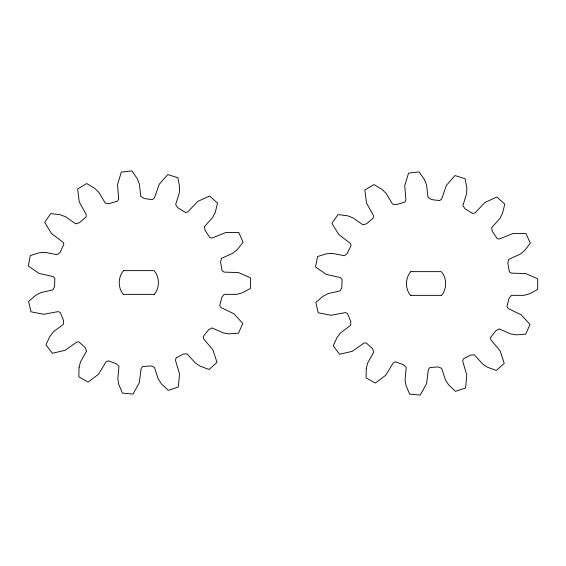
<?xml version="1.0" encoding="UTF-8"?>
<svg xmlns="http://www.w3.org/2000/svg" width="566" height="566" viewBox="0 0 566 566"><rect width="100%" height="100%" fill="white"/><g stroke="black" fill="none" stroke-linecap="round" stroke-linejoin="round"><path stroke-width="0.85" d="M79.056 367.454L78.823 376.843L88.098 382.071L98.534 374.232L105.984 361.929L108.17 360.818L116.32 363.747L118.987 366.379L117.82 378.76L118.775 384.42L122.383 393.094L132.982 394.092L139.328 382.687L141.132 368.416L142.674 366.513L150.874 365.94L154.376 367.277L158.282 379.078L161.43 383.875L168.222 390.37L178.325 387.031L179.556 374.034L175.467 360.238L176.118 357.875L183.398 354.054L187.141 353.877L195.461 363.11L200.279 366.237L209.102 369.457L217.011 362.332L212.915 349.937L203.59 338.73L203.272 336.529L208.734 329.617L212.073 327.919L223.443 332.957L229.11 333.848L238.484 333.176L242.793 323.448L233.991 313.805L221.03 307.571L219.714 305.499L221.83 297.256L224.2 294.348L236.63 294.348L242.17 292.863L250.469 288.455L250.469 277.814L238.519 272.564L224.136 272.112L222.098 270.753L220.577 261.931L221.554 258.308L232.888 253.214L237.338 249.585L243.097 242.163L238.732 232.456L225.685 232.569L212.158 238.017L209.965 237.649L205.055 230.341L204.46 226.633L212.731 217.351L215.313 212.222L217.535 203.102L209.59 196.02L197.725 201.454L187.82 211.889L185.45 212.512L177.724 207.701L175.658 204.574L179.372 192.709L179.613 186.971L177.887 177.738L167.734 174.554L159.152 184.389L154.426 197.98L152.516 199.522L146.714 198.956L143.934 198.348L140.778 196.324L139.349 183.978L137.234 178.637L131.899 170.904L121.329 172.128L117.495 184.601L118.697 198.942L117.587 201.121L108.99 203.647L105.283 203.095L98.916 192.419L94.798 188.414L86.768 183.547L77.627 188.994L79.233 201.949L86.216 214.535L86.089 216.983L79.29 222.799L75.681 223.825L65.493 216.693L60.102 214.726L50.777 213.58L44.672 222.297L51.456 233.454L63.059 242.283L63.866 244.349L60.102 252.316L57.223 254.721L45.018 252.372L39.295 252.776L30.309 255.542L28.3 265.992L39.04 273.406L53.077 276.562L54.824 278.281L54.605 286.502L52.942 289.863L40.816 292.615L35.736 295.289L28.625 301.43L30.988 311.802L43.801 314.279L58.135 311.611L60.215 312.397L63.583 320.54L63.434 324.283L53.487 331.754L49.95 336.268L45.959 344.772L52.355 353.283L65.062 350.304L76.827 342.034L78.957 341.906L85.218 347.574L86.584 351.062L80.485 361.893L79.056 367.454M366.287 368.459L366.053 377.847L375.329 383.069L385.764 375.237L393.214 362.926L395.401 361.815L403.551 364.752L406.218 367.384L405.051 379.758L406.006 385.418L409.614 394.092L420.213 395.096L426.559 383.691L428.363 369.414L429.905 367.511L438.105 366.945L441.607 368.282L445.513 380.083L448.668 384.88L455.453 391.368L465.556 388.028L466.787 375.039L462.705 361.242L463.349 358.879L470.629 355.059L474.379 354.875L482.692 364.115L487.51 367.242L496.332 370.454L504.242 363.337L500.146 350.941L490.828 339.727L490.503 337.527L495.965 330.622L499.311 328.924L510.673 333.961L516.348 334.846L525.715 334.181L530.024 324.445L521.229 314.809L508.261 308.569L506.945 306.503L509.06 298.254L511.431 295.346L523.861 295.346L529.408 293.86L537.7 289.452L537.7 278.812L525.75 273.562L511.367 273.116L509.329 271.758L507.815 262.935L508.784 259.306L520.126 254.212L524.569 250.582L530.328 243.168L525.97 233.461L512.916 233.567L499.389 239.015L497.196 238.654L492.286 231.338L491.691 227.638L499.962 218.356L502.544 213.226L504.773 204.1L496.821 197.025L484.956 202.451L475.051 212.887L472.681 213.509L464.955 208.705L462.889 205.571L466.61 193.706L466.851 187.976L465.125 178.743L454.965 175.559L446.383 185.393L441.657 198.977L439.747 200.52L433.952 199.954L431.172 199.345L428.009 197.329L426.58 184.976L424.465 179.641L419.137 171.908L408.56 173.132L404.725 185.606L405.928 199.94L404.817 202.126L396.221 204.644L392.514 204.1L386.146 193.416L382.029 189.419L373.999 184.551L364.858 189.999L366.471 202.953L373.447 215.533L373.327 217.981L366.52 223.803L362.912 224.822L352.724 217.691L347.333 215.731L338.008 214.585L331.909 223.301L338.687 234.458L350.29 243.281L351.097 245.354L347.333 253.313L344.453 255.719L332.249 253.37L326.525 253.78L317.547 256.54L315.531 266.989L326.278 274.404L340.308 277.566L342.055 279.286L341.843 287.5L340.173 290.86L328.047 293.613L322.974 296.294L315.856 302.428L318.219 312.807L331.032 315.276L345.366 312.609L347.446 313.401L350.814 321.538L350.665 325.287L340.725 332.751L337.18 337.265L333.197 345.776L339.586 354.288L352.293 351.309L364.058 343.031L366.188 342.911L372.449 348.571L373.815 352.066L367.716 362.898L366.287 368.459M123.593 270.633L121.86 272.897A19.584 19.584 0 0 0 121.86 292.481L123.593 294.737L123.593 294.362L154.044 294.362L154.044 294.737L155.777 292.481A19.584 19.584 0 0 0 155.777 272.897L154.044 270.633L123.593 270.633M410.824 271.638L409.091 273.894A19.584 19.584 0 0 0 409.091 293.478L410.824 295.742L410.824 295.36L441.275 295.36L441.275 295.742L443.015 293.478A19.584 19.584 0 0 0 443.015 273.894L441.275 271.638L410.824 271.638"/></g></svg>
